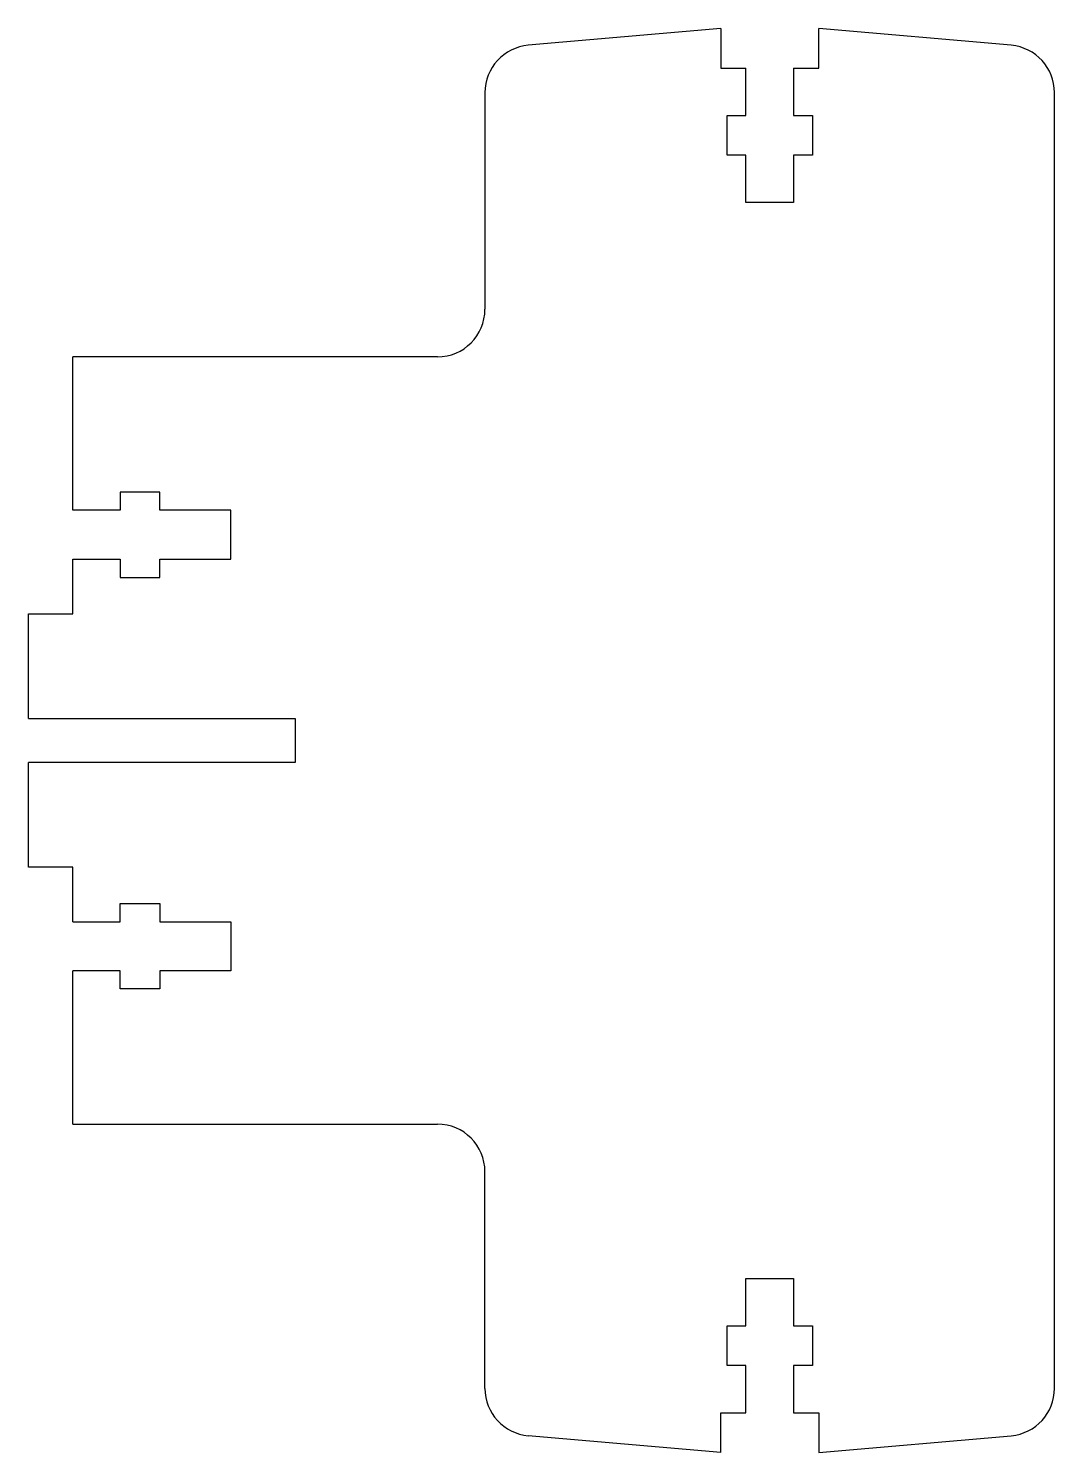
# Model space of a CAD drawing. Header units: millimetres. Extents: x 11.2 to 76, y -45 to 45.
import ezdxf

# ---------------------------------------------------------------- set-up
doc = ezdxf.new("R2010")
doc.units = ezdxf.units.MM
doc.layers.add('Shape2DView021', color=7, linetype='CONTINUOUS')

msp = doc.modelspace()

# ---------------------------------------------------------------- linework, layer by layer
at = {"layer": 'Shape2DView021'}
for p, q in [((54.9, 45), (42.7385, 43.936)), ((54.9, 45), (54.9, 42.5)), ((61.1, 42.5), (61.1, 45)), ((73.2615, 43.936), (61.1, 45)), ((54.9, 42.5), (56.5, 42.5)), ((56.5, 39.5), (56.5, 42.5)), ((59.5, 42.5), (59.5, 39.5)), ((59.5, 42.5), (61.1, 42.5)), ((40, 40.9474), (40, 27.25)), ((76, -40.9474), (76, 40.9474)), ((55.3, 39.5), (56.5, 39.5)), ((55.3, 37), (55.3, 39.5)), ((59.5, 39.5), (60.7, 39.5)), ((60.7, 39.5), (60.7, 37)), ((56.5, 37), (55.3, 37)), ((56.5, 34), (56.5, 37)), ((59.5, 37), (59.5, 34)), ((60.7, 37), (59.5, 37)), ((59.5, 34), (56.5, 34)), ((13.95, 14.55), (13.95, 24.25)), ((37, 24.25), (13.95, 24.25)), ((19.45, 15.7), (16.95, 15.7)), ((16.95, 15.7), (16.95, 14.55)), ((19.45, 14.55), (19.45, 15.7)), ((16.95, 14.55), (13.95, 14.55)), ((23.95, 14.55), (19.45, 14.55)), ((23.95, 11.45), (23.95, 14.55)), ((13.95, 8), (13.95, 11.45)), ((13.95, 11.45), (16.95, 11.45)), ((16.95, 11.45), (16.95, 10.3)), ((19.45, 10.3), (19.45, 11.45)), ((19.45, 11.45), (23.95, 11.45)), ((16.95, 10.3), (19.45, 10.3)), ((11.15, 1.4), (11.15, 8)), ((11.15, 8), (13.95, 8)), ((11.15, 1.4), (28, 1.4)), ((28, 1.4), (28, -1.4)), ((11.15, -8), (11.15, -1.4)), ((28, -1.4), (11.15, -1.4)), ((13.95, -8), (11.15, -8)), ((13.95, -11.45), (13.95, -8)), ((16.95, -10.3), (19.45, -10.3)), ((16.95, -11.45), (16.95, -10.3)), ((19.45, -10.3), (19.45, -11.45)), ((13.95, -11.45), (16.95, -11.45)), ((19.45, -11.45), (23.95, -11.45)), ((23.95, -11.45), (23.95, -14.55)), ((13.95, -24.25), (13.95, -14.55)), ((16.95, -14.55), (13.95, -14.55)), ((16.95, -15.7), (16.95, -14.55)), ((19.45, -14.55), (19.45, -15.7)), ((23.95, -14.55), (19.45, -14.55)), ((19.45, -15.7), (16.95, -15.7)), ((13.95, -24.25), (37, -24.25)), ((40, -40.9474), (40, -27.25)), ((56.5, -34), (59.5, -34)), ((56.5, -37), (56.5, -34)), ((59.5, -34), (59.5, -37)), ((55.3, -37), (56.5, -37)), ((55.3, -39.5), (55.3, -37)), ((59.5, -37), (60.7, -37)), ((60.7, -37), (60.7, -39.5)), ((56.5, -39.5), (55.3, -39.5)), ((56.5, -42.5), (56.5, -39.5)), ((59.5, -39.5), (59.5, -42.5)), ((60.7, -39.5), (59.5, -39.5)), ((54.9, -42.5), (56.5, -42.5)), ((54.9, -45), (54.9, -42.5)), ((59.5, -42.5), (61.1, -42.5)), ((61.1, -42.5), (61.1, -45)), ((54.9, -45), (42.7385, -43.936)), ((61.1, -45), (73.2615, -43.936))]:
    msp.add_line(p, q, dxfattribs=at)
for centre, start, end in [((43, 40.9474), 95, 180), ((73, 40.9474), 0, 85), ((37, 27.25), -90, 0), ((37, -27.25), 0, 90), ((43, -40.9474), -180, -95), ((73, -40.9474), -85, 0)]:
    msp.add_arc(centre, 3, start, end, dxfattribs=at)

doc.saveas('drawing.dxf')
